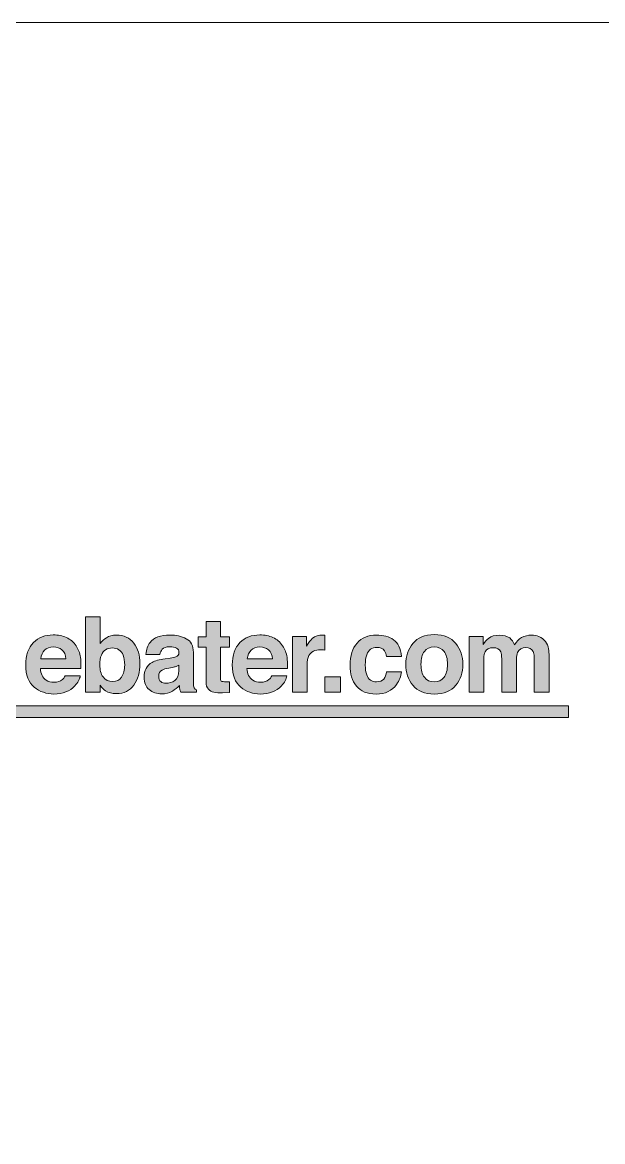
# Model space of a CAD drawing. Header units: inches. Extents: x -88 to 386, y -554 to 83.
# Drawn here: x -0.2 to 38.6, y -330 to -255.2 of the extents above; entities that cross this region are included whole.
import ezdxf

# ---------------------------------------------------------------- set-up
doc = ezdxf.new("R2010")
doc.units = ezdxf.units.IN
doc.header["$MEASUREMENT"] = 0
doc.layers.add('_U+30EC_U+30A4_U+30E4_U+30FC 1', color=7, linetype='Continuous')

# ---------------------------------------------------------------- blocks, each defined once
blk = doc.blocks.new('block 32')
at = {"layer": '_U+30EC_U+30A4_U+30E4_U+30FC 1', "color": 179, "lineweight": 9, "true_color": 0x221814}
blk.add_open_spline([(302.409, -554.338), (302.409, -554.338), (-36.649, -554.338), (-36.649, -554.338), (-64.999, -554.338), (-88.194, -531.143), (-88.194, -502.793), (-88.194, -502.793), (-88.194, -306.721), (-88.194, -306.721), (-88.194, -278.372), (-64.999, -255.177), (-36.649, -255.177), (-36.649, -255.177), (302.409, -255.177), (302.409, -255.177), (330.758, -255.177), (353.953, -278.372), (353.953, -306.721), (353.953, -306.721), (353.953, -502.793), (353.953, -502.793), (353.953, -531.143), (330.758, -554.338), (302.409, -554.338)], degree=3, knots=[0, 0, 0, 0, 1, 1, 1, 2, 2, 2, 3, 3, 3, 4, 4, 4, 5, 5, 5, 6, 6, 6, 7, 7, 7, 8, 8, 8, 8], dxfattribs=at)

msp = doc.modelspace()

# ---------------------------------------------------------------- hatches: boundary and pattern name
at = {"layer": '_U+30EC_U+30A4_U+30E4_U+30FC 1', "true_color": 0x221814}
h = msp.add_hatch(color=179, dxfattribs=at)
h.dxf.hatch_style = 2
edge = h.paths.add_edge_path()
edge.add_spline(control_points=[(7.221, -296.654), (7.499, -297.007), (7.638, -297.463), (7.638, -298.021), (7.638, -298.6), (7.501, -299.08), (7.226, -299.46), (6.951, -299.841), (6.568, -300.031), (6.075, -300.031), (5.766, -300.031), (5.518, -299.97), (5.33, -299.847), (5.218, -299.774), (5.096, -299.646), (4.966, -299.464), (4.966, -299.464), (4.966, -299.932), (4.966, -299.932), (4.966, -299.932), (4.005, -299.932), (4.005, -299.932), (4.005, -299.932), (4.005, -294.901), (4.005, -294.901), (4.005, -294.901), (4.979, -294.901), (4.979, -294.901), (4.979, -294.901), (4.979, -296.692), (4.979, -296.692), (5.103, -296.519), (5.24, -296.386), (5.389, -296.295), (5.565, -296.181), (5.79, -296.125), (6.063, -296.125), (6.556, -296.125), (6.942, -296.301), (7.221, -296.654)], knot_values=[0, 0, 0, 0, 1, 1, 1, 2, 2, 2, 3, 3, 3, 4, 4, 4, 5, 5, 5, 6, 6, 6, 7, 7, 7, 8, 8, 8, 9, 9, 9, 10, 10, 10, 11, 11, 11, 12, 12, 12, 13, 13, 13, 13], degree=3, periodic=1)
edge = h.paths.add_edge_path()
edge.add_spline(control_points=[(6.406, -298.924), (6.546, -298.721), (6.617, -298.454), (6.617, -298.124), (6.617, -297.859), (6.582, -297.641), (6.513, -297.468), (6.382, -297.139), (6.141, -296.975), (5.79, -296.975), (5.433, -296.975), (5.189, -297.136), (5.055, -297.457), (4.986, -297.628), (4.952, -297.849), (4.952, -298.121), (4.952, -298.44), (5.023, -298.704), (5.166, -298.913), (5.308, -299.123), (5.525, -299.228), (5.817, -299.228), (6.07, -299.228), (6.266, -299.127), (6.406, -298.924)], knot_values=[0, 0, 0, 0, 1, 1, 1, 2, 2, 2, 3, 3, 3, 4, 4, 4, 5, 5, 5, 6, 6, 6, 7, 7, 7, 8, 8, 8, 8], degree=3, periodic=1)
h = msp.add_hatch(color=179, dxfattribs=at)
h.dxf.hatch_style = 2
edge = h.paths.add_edge_path()
edge.add_spline(control_points=[(11.532, -296.934), (11.532, -296.934), (11.532, -296.241), (11.532, -296.241), (11.532, -296.241), (12.051, -296.241), (12.051, -296.241), (12.051, -296.241), (12.051, -295.202), (12.051, -295.202), (12.051, -295.202), (13.015, -295.202), (13.015, -295.202), (13.015, -295.202), (13.015, -296.241), (13.015, -296.241), (13.015, -296.241), (13.62, -296.241), (13.62, -296.241), (13.62, -296.241), (13.62, -296.934), (13.62, -296.934), (13.62, -296.934), (13.015, -296.934), (13.015, -296.934), (13.015, -296.934), (13.015, -298.903), (13.015, -298.903), (13.015, -299.056), (13.035, -299.151), (13.073, -299.189), (13.112, -299.226), (13.23, -299.245), (13.429, -299.245), (13.458, -299.245), (13.49, -299.244), (13.523, -299.243), (13.556, -299.242), (13.588, -299.241), (13.62, -299.238), (13.62, -299.238), (13.62, -299.966), (13.62, -299.966), (13.62, -299.966), (13.159, -299.983), (13.159, -299.983), (12.698, -299.999), (12.384, -299.92), (12.215, -299.744), (12.106, -299.632), (12.051, -299.46), (12.051, -299.228), (12.051, -299.228), (12.051, -296.934), (12.051, -296.934), (12.051, -296.934), (11.532, -296.934), (11.532, -296.934)], knot_values=[0, 0, 0, 0, 1, 1, 1, 2, 2, 2, 3, 3, 3, 4, 4, 4, 5, 5, 5, 6, 6, 6, 7, 7, 7, 8, 8, 8, 9, 9, 9, 10, 10, 10, 11, 11, 11, 12, 12, 12, 13, 13, 13, 14, 14, 14, 15, 15, 15, 16, 16, 16, 17, 17, 17, 18, 18, 18, 19, 19, 19, 19], degree=3, periodic=1)
h = msp.add_hatch(color=179, dxfattribs=at)
h.dxf.hatch_style = 2
edge = h.paths.add_edge_path()
edge.add_spline(control_points=[(2.721, -296.282), (2.981, -296.398), (3.196, -296.582), (3.365, -296.833), (3.517, -297.054), (3.617, -297.311), (3.662, -297.603), (3.688, -297.774), (3.699, -298.021), (3.694, -298.343), (3.694, -298.343), (0.98, -298.343), (0.98, -298.343), (0.995, -298.716), (1.125, -298.978), (1.37, -299.129), (1.519, -299.222), (1.698, -299.269), (1.907, -299.269), (2.129, -299.269), (2.309, -299.212), (2.448, -299.098), (2.524, -299.037), (2.59, -298.951), (2.648, -298.842), (2.648, -298.842), (3.643, -298.842), (3.643, -298.842), (3.617, -299.063), (3.496, -299.287), (3.282, -299.515), (2.948, -299.877), (2.481, -300.058), (1.88, -300.058), (1.384, -300.058), (0.947, -299.906), (0.568, -299.6), (0.189, -299.295), (0, -298.797), (0, -298.109), (0, -297.463), (0.171, -296.968), (0.513, -296.624), (0.855, -296.28), (1.299, -296.107), (1.845, -296.107), (2.169, -296.107), (2.461, -296.166), (2.721, -296.282)], knot_values=[0, 0, 0, 0, 1, 1, 1, 2, 2, 2, 3, 3, 3, 4, 4, 4, 5, 5, 5, 6, 6, 6, 7, 7, 7, 8, 8, 8, 9, 9, 9, 10, 10, 10, 11, 11, 11, 12, 12, 12, 13, 13, 13, 14, 14, 14, 15, 15, 15, 16, 16, 16, 16], degree=3, periodic=1)
edge = h.paths.add_edge_path()
edge.add_spline(control_points=[(1.264, -297.124), (1.126, -297.265), (1.04, -297.457), (1.004, -297.7), (1.004, -297.7), (2.683, -297.7), (2.683, -297.7), (2.665, -297.442), (2.578, -297.245), (2.423, -297.112), (2.268, -296.978), (2.075, -296.911), (1.845, -296.911), (1.595, -296.911), (1.401, -296.982), (1.264, -297.124)], knot_values=[0, 0, 0, 0, 1, 1, 1, 2, 2, 2, 3, 3, 3, 4, 4, 4, 5, 5, 5, 5], degree=3, periodic=1)
h = msp.add_hatch(color=179, dxfattribs=at)
h.dxf.hatch_style = 2
edge = h.paths.add_edge_path()
edge.add_spline(control_points=[(9.644, -297.666), (9.825, -297.643), (9.955, -297.615), (10.033, -297.58), (10.173, -297.521), (10.243, -297.429), (10.243, -297.304), (10.243, -297.151), (10.189, -297.045), (10.082, -296.988), (9.975, -296.929), (9.817, -296.9), (9.609, -296.9), (9.376, -296.9), (9.21, -296.957), (9.114, -297.071), (9.044, -297.156), (8.998, -297.269), (8.975, -297.413), (8.975, -297.413), (8.035, -297.413), (8.035, -297.413), (8.056, -297.087), (8.147, -296.819), (8.31, -296.61), (8.568, -296.282), (9.012, -296.118), (9.642, -296.118), (10.051, -296.118), (10.415, -296.199), (10.733, -296.36), (11.051, -296.522), (11.21, -296.827), (11.21, -297.276), (11.21, -297.276), (11.21, -298.985), (11.21, -298.985), (11.21, -299.104), (11.213, -299.247), (11.217, -299.416), (11.224, -299.543), (11.243, -299.63), (11.275, -299.676), (11.307, -299.721), (11.355, -299.759), (11.419, -299.788), (11.419, -299.788), (11.419, -299.932), (11.419, -299.932), (11.419, -299.932), (10.359, -299.932), (10.359, -299.932), (10.33, -299.857), (10.309, -299.786), (10.298, -299.72), (10.286, -299.654), (10.277, -299.579), (10.27, -299.495), (10.135, -299.64), (9.979, -299.765), (9.803, -299.867), (9.592, -299.988), (9.354, -300.048), (9.088, -300.048), (8.749, -300.048), (8.468, -299.952), (8.247, -299.759), (8.026, -299.567), (7.915, -299.294), (7.915, -298.941), (7.915, -298.483), (8.093, -298.151), (8.449, -297.946), (8.644, -297.835), (8.931, -297.755), (9.31, -297.707), (9.31, -297.707), (9.644, -297.666), (9.644, -297.666)], knot_values=[0, 0, 0, 0, 1, 1, 1, 2, 2, 2, 3, 3, 3, 4, 4, 4, 5, 5, 5, 6, 6, 6, 7, 7, 7, 8, 8, 8, 9, 9, 9, 10, 10, 10, 11, 11, 11, 12, 12, 12, 13, 13, 13, 14, 14, 14, 15, 15, 15, 16, 16, 16, 17, 17, 17, 18, 18, 18, 19, 19, 19, 20, 20, 20, 21, 21, 21, 22, 22, 22, 23, 23, 23, 24, 24, 24, 25, 25, 25, 26, 26, 26, 26], degree=3, periodic=1)
edge = h.paths.add_edge_path()
edge.add_spline(control_points=[(10.24, -298.121), (10.177, -298.159), (10.114, -298.191), (10.051, -298.215), (9.987, -298.238), (9.9, -298.261), (9.789, -298.281), (9.789, -298.281), (9.567, -298.322), (9.567, -298.322), (9.359, -298.359), (9.21, -298.403), (9.12, -298.455), (8.966, -298.544), (8.89, -298.682), (8.89, -298.869), (8.89, -299.035), (8.936, -299.156), (9.03, -299.23), (9.124, -299.304), (9.238, -299.341), (9.372, -299.341), (9.585, -299.341), (9.781, -299.279), (9.96, -299.156), (10.14, -299.033), (10.233, -298.809), (10.24, -298.483), (10.24, -298.483), (10.24, -298.121), (10.24, -298.121)], knot_values=[0, 0, 0, 0, 1, 1, 1, 2, 2, 2, 3, 3, 3, 4, 4, 4, 5, 5, 5, 6, 6, 6, 7, 7, 7, 8, 8, 8, 9, 9, 9, 10, 10, 10, 10], degree=3, periodic=1)
h = msp.add_hatch(color=179, dxfattribs=at)
h.dxf.hatch_style = 2
edge = h.paths.add_edge_path()
edge.add_spline(control_points=[(16.526, -296.282), (16.786, -296.398), (17.001, -296.582), (17.17, -296.833), (17.323, -297.054), (17.422, -297.311), (17.467, -297.603), (17.493, -297.774), (17.504, -298.021), (17.499, -298.343), (17.499, -298.343), (14.786, -298.343), (14.786, -298.343), (14.801, -298.716), (14.931, -298.978), (15.175, -299.129), (15.324, -299.222), (15.503, -299.269), (15.712, -299.269), (15.934, -299.269), (16.114, -299.212), (16.253, -299.098), (16.329, -299.037), (16.396, -298.951), (16.454, -298.842), (16.454, -298.842), (17.448, -298.842), (17.448, -298.842), (17.422, -299.063), (17.302, -299.287), (17.087, -299.515), (16.753, -299.877), (16.286, -300.058), (15.685, -300.058), (15.19, -300.058), (14.752, -299.906), (14.373, -299.6), (13.994, -299.295), (13.805, -298.797), (13.805, -298.109), (13.805, -297.463), (13.976, -296.968), (14.318, -296.624), (14.66, -296.28), (15.104, -296.107), (15.65, -296.107), (15.974, -296.107), (16.266, -296.166), (16.526, -296.282)], knot_values=[0, 0, 0, 0, 1, 1, 1, 2, 2, 2, 3, 3, 3, 4, 4, 4, 5, 5, 5, 6, 6, 6, 7, 7, 7, 8, 8, 8, 9, 9, 9, 10, 10, 10, 11, 11, 11, 12, 12, 12, 13, 13, 13, 14, 14, 14, 15, 15, 15, 16, 16, 16, 16], degree=3, periodic=1)
edge = h.paths.add_edge_path()
edge.add_spline(control_points=[(15.069, -297.124), (14.931, -297.265), (14.845, -297.457), (14.809, -297.7), (14.809, -297.7), (16.488, -297.7), (16.488, -297.7), (16.47, -297.442), (16.384, -297.245), (16.228, -297.112), (16.073, -296.978), (15.88, -296.911), (15.65, -296.911), (15.4, -296.911), (15.207, -296.982), (15.069, -297.124)], knot_values=[0, 0, 0, 0, 1, 1, 1, 2, 2, 2, 3, 3, 3, 4, 4, 4, 5, 5, 5, 5], degree=3, periodic=1)
h = msp.add_hatch(color=179, dxfattribs=at)
h.dxf.hatch_style = 2
edge = h.paths.add_edge_path()
edge.add_spline(control_points=[(19.914, -296.119), (19.927, -296.12), (19.955, -296.122), (19.998, -296.125), (19.998, -296.125), (19.998, -297.123), (19.998, -297.123), (19.937, -297.116), (19.882, -297.111), (19.834, -297.109), (19.786, -297.107), (19.747, -297.105), (19.718, -297.105), (19.326, -297.105), (19.063, -297.233), (18.928, -297.488), (18.853, -297.632), (18.815, -297.853), (18.815, -298.151), (18.815, -298.151), (18.815, -299.932), (18.815, -299.932), (18.815, -299.932), (17.835, -299.932), (17.835, -299.932), (17.835, -299.932), (17.835, -296.207), (17.835, -296.207), (17.835, -296.207), (18.764, -296.207), (18.764, -296.207), (18.764, -296.207), (18.764, -296.856), (18.764, -296.856), (18.915, -296.608), (19.046, -296.438), (19.157, -296.347), (19.34, -296.194), (19.576, -296.118), (19.868, -296.118), (19.886, -296.118), (19.902, -296.118), (19.914, -296.119)], knot_values=[0, 0, 0, 0, 1, 1, 1, 2, 2, 2, 3, 3, 3, 4, 4, 4, 5, 5, 5, 6, 6, 6, 7, 7, 7, 8, 8, 8, 9, 9, 9, 10, 10, 10, 11, 11, 11, 12, 12, 12, 13, 13, 13, 14, 14, 14, 14], degree=3, periodic=1)
h = msp.add_hatch(color=179, dxfattribs=at)
h.dxf.hatch_style = 2
edge = h.paths.add_edge_path()
edge.add_spline(control_points=[(24.118, -297.543), (24.1, -297.404), (24.053, -297.279), (23.978, -297.167), (23.868, -297.016), (23.698, -296.941), (23.467, -296.941), (23.138, -296.941), (22.913, -297.104), (22.792, -297.43), (22.728, -297.603), (22.696, -297.832), (22.696, -298.119), (22.696, -298.391), (22.728, -298.611), (22.792, -298.777), (22.909, -299.087), (23.128, -299.242), (23.45, -299.242), (23.678, -299.242), (23.841, -299.18), (23.936, -299.057), (24.032, -298.934), (24.091, -298.774), (24.111, -298.578), (24.111, -298.578), (25.106, -298.578), (25.106, -298.578), (25.083, -298.875), (24.976, -299.155), (24.784, -299.419), (24.479, -299.846), (24.026, -300.058), (23.426, -300.058), (22.826, -300.058), (22.385, -299.881), (22.102, -299.525), (21.819, -299.17), (21.678, -298.709), (21.678, -298.143), (21.678, -297.504), (21.834, -297.006), (22.146, -296.651), (22.459, -296.295), (22.89, -296.118), (23.44, -296.118), (23.907, -296.118), (24.29, -296.222), (24.588, -296.432), (24.885, -296.642), (25.061, -297.012), (25.116, -297.543), (25.116, -297.543), (24.118, -297.543), (24.118, -297.543)], knot_values=[0, 0, 0, 0, 1, 1, 1, 2, 2, 2, 3, 3, 3, 4, 4, 4, 5, 5, 5, 6, 6, 6, 7, 7, 7, 8, 8, 8, 9, 9, 9, 10, 10, 10, 11, 11, 11, 12, 12, 12, 13, 13, 13, 14, 14, 14, 15, 15, 15, 16, 16, 16, 17, 17, 17, 18, 18, 18, 18], degree=3, periodic=1)
h = msp.add_hatch(color=179, dxfattribs=at)
h.dxf.hatch_style = 2
edge = h.paths.add_edge_path()
edge.add_spline(control_points=[(28.743, -299.476), (28.428, -299.865), (27.951, -300.058), (27.311, -300.058), (26.67, -300.058), (26.193, -299.865), (25.878, -299.476), (25.564, -299.088), (25.407, -298.621), (25.407, -298.074), (25.407, -297.537), (25.564, -297.072), (25.878, -296.678), (26.193, -296.284), (26.67, -296.087), (27.311, -296.087), (27.951, -296.087), (28.428, -296.284), (28.743, -296.678), (29.057, -297.072), (29.214, -297.537), (29.214, -298.074), (29.214, -298.621), (29.057, -299.088), (28.743, -299.476)], knot_values=[0, 0, 0, 0, 1, 1, 1, 2, 2, 2, 3, 3, 3, 4, 4, 4, 5, 5, 5, 6, 6, 6, 7, 7, 7, 8, 8, 8, 8], degree=3, periodic=1)
edge = h.paths.add_edge_path()
edge.add_spline(control_points=[(27.963, -298.938), (28.116, -298.735), (28.192, -298.448), (28.192, -298.074), (28.192, -297.701), (28.116, -297.414), (27.963, -297.212), (27.811, -297.011), (27.592, -296.911), (27.307, -296.911), (27.022, -296.911), (26.803, -297.011), (26.649, -297.212), (26.495, -297.414), (26.418, -297.701), (26.418, -298.074), (26.418, -298.448), (26.495, -298.735), (26.649, -298.938), (26.803, -299.14), (27.022, -299.242), (27.307, -299.242), (27.592, -299.242), (27.811, -299.14), (27.963, -298.938)], knot_values=[0, 0, 0, 0, 1, 1, 1, 2, 2, 2, 3, 3, 3, 4, 4, 4, 5, 5, 5, 6, 6, 6, 7, 7, 7, 8, 8, 8, 8], degree=3, periodic=1)
h = msp.add_hatch(color=179, dxfattribs=at)
h.dxf.hatch_style = 2
edge = h.paths.add_edge_path()
edge.add_spline(control_points=[(34.304, -296.22), (34.463, -296.284), (34.608, -296.396), (34.738, -296.555), (34.842, -296.685), (34.913, -296.845), (34.95, -297.034), (34.972, -297.159), (34.984, -297.342), (34.984, -297.584), (34.984, -297.584), (34.977, -299.932), (34.977, -299.932), (34.977, -299.932), (33.979, -299.932), (33.979, -299.932), (33.979, -299.932), (33.979, -297.56), (33.979, -297.56), (33.979, -297.419), (33.956, -297.302), (33.911, -297.211), (33.824, -297.038), (33.664, -296.952), (33.432, -296.952), (33.163, -296.952), (32.977, -297.063), (32.875, -297.287), (32.822, -297.405), (32.796, -297.547), (32.796, -297.714), (32.796, -297.714), (32.796, -299.932), (32.796, -299.932), (32.796, -299.932), (31.815, -299.932), (31.815, -299.932), (31.815, -299.932), (31.815, -297.714), (31.815, -297.714), (31.815, -297.493), (31.792, -297.332), (31.747, -297.232), (31.665, -297.052), (31.504, -296.962), (31.265, -296.962), (30.987, -296.962), (30.8, -297.052), (30.705, -297.232), (30.652, -297.334), (30.626, -297.487), (30.626, -297.69), (30.626, -297.69), (30.626, -299.932), (30.626, -299.932), (30.626, -299.932), (29.638, -299.932), (29.638, -299.932), (29.638, -299.932), (29.638, -296.213), (29.638, -296.213), (29.638, -296.213), (30.585, -296.213), (30.585, -296.213), (30.585, -296.213), (30.585, -296.757), (30.585, -296.757), (30.706, -296.563), (30.82, -296.425), (30.927, -296.343), (31.116, -296.197), (31.361, -296.125), (31.662, -296.125), (31.946, -296.125), (32.176, -296.187), (32.352, -296.312), (32.493, -296.429), (32.6, -296.578), (32.673, -296.76), (32.801, -296.541), (32.959, -296.381), (33.148, -296.278), (33.349, -296.176), (33.572, -296.125), (33.818, -296.125), (33.982, -296.125), (34.144, -296.156), (34.304, -296.22)], knot_values=[0, 0, 0, 0, 1, 1, 1, 2, 2, 2, 3, 3, 3, 4, 4, 4, 5, 5, 5, 6, 6, 6, 7, 7, 7, 8, 8, 8, 9, 9, 9, 10, 10, 10, 11, 11, 11, 12, 12, 12, 13, 13, 13, 14, 14, 14, 15, 15, 15, 16, 16, 16, 17, 17, 17, 18, 18, 18, 19, 19, 19, 20, 20, 20, 21, 21, 21, 22, 22, 22, 23, 23, 23, 24, 24, 24, 25, 25, 25, 26, 26, 26, 27, 27, 27, 28, 28, 28, 29, 29, 29, 29], degree=3, periodic=1)
h = msp.add_hatch(color=179, dxfattribs=at)
h.dxf.hatch_style = 2
h.paths.add_polyline_path([(19.998, -298.91), (21.034, -298.91), (21.034, -299.932), (19.998, -299.932)])
at = {"layer": '_U+30EC_U+30A4_U+30E4_U+30FC 1', "true_color": 0xffffff}
h = msp.add_hatch(color=7, dxfattribs=at)
h.dxf.hatch_style = 2
h.paths.add_polyline_path([(36.289, -301.636), (-40.117, -301.636), (-40.117, -300.845), (36.289, -300.845)])

# ---------------------------------------------------------------- linework, layer by layer
at = {"layer": '_U+30EC_U+30A4_U+30E4_U+30FC 1', "lineweight": 0}
for points in [[(19.998, -298.91), (21.034, -298.91), (21.034, -299.932), (19.998, -299.932), (19.998, -298.91)], [(36.289, -301.636), (-40.117, -301.636), (-40.117, -300.845), (36.289, -300.845), (36.289, -301.636)]]:
    msp.add_lwpolyline(points, dxfattribs=at)
for points, knots in [([(7.221, -296.654), (7.499, -297.007), (7.638, -297.463), (7.638, -298.021), (7.638, -298.6), (7.501, -299.08), (7.226, -299.46), (6.951, -299.841), (6.568, -300.031), (6.075, -300.031), (5.766, -300.031), (5.518, -299.97), (5.33, -299.847), (5.218, -299.774), (5.096, -299.646), (4.966, -299.464), (4.966, -299.464), (4.966, -299.932), (4.966, -299.932), (4.966, -299.932), (4.005, -299.932), (4.005, -299.932), (4.005, -299.932), (4.005, -294.901), (4.005, -294.901), (4.005, -294.901), (4.979, -294.901), (4.979, -294.901), (4.979, -294.901), (4.979, -296.692), (4.979, -296.692), (5.103, -296.519), (5.24, -296.386), (5.389, -296.295), (5.565, -296.181), (5.79, -296.125), (6.063, -296.125), (6.556, -296.125), (6.942, -296.301), (7.221, -296.654)], [0, 0, 0, 0, 1, 1, 1, 2, 2, 2, 3, 3, 3, 4, 4, 4, 5, 5, 5, 6, 6, 6, 7, 7, 7, 8, 8, 8, 9, 9, 9, 10, 10, 10, 11, 11, 11, 12, 12, 12, 13, 13, 13, 13]), ([(11.532, -296.934), (11.532, -296.934), (11.532, -296.241), (11.532, -296.241), (11.532, -296.241), (12.051, -296.241), (12.051, -296.241), (12.051, -296.241), (12.051, -295.202), (12.051, -295.202), (12.051, -295.202), (13.015, -295.202), (13.015, -295.202), (13.015, -295.202), (13.015, -296.241), (13.015, -296.241), (13.015, -296.241), (13.62, -296.241), (13.62, -296.241), (13.62, -296.241), (13.62, -296.934), (13.62, -296.934), (13.62, -296.934), (13.015, -296.934), (13.015, -296.934), (13.015, -296.934), (13.015, -298.903), (13.015, -298.903), (13.015, -299.056), (13.035, -299.151), (13.073, -299.189), (13.112, -299.226), (13.23, -299.245), (13.429, -299.245), (13.458, -299.245), (13.49, -299.244), (13.523, -299.243), (13.556, -299.242), (13.588, -299.241), (13.62, -299.238), (13.62, -299.238), (13.62, -299.966), (13.62, -299.966), (13.62, -299.966), (13.159, -299.983), (13.159, -299.983), (12.698, -299.999), (12.384, -299.92), (12.215, -299.744), (12.106, -299.632), (12.051, -299.46), (12.051, -299.228), (12.051, -299.228), (12.051, -296.934), (12.051, -296.934), (12.051, -296.934), (11.532, -296.934), (11.532, -296.934)], [0, 0, 0, 0, 1, 1, 1, 2, 2, 2, 3, 3, 3, 4, 4, 4, 5, 5, 5, 6, 6, 6, 7, 7, 7, 8, 8, 8, 9, 9, 9, 10, 10, 10, 11, 11, 11, 12, 12, 12, 13, 13, 13, 14, 14, 14, 15, 15, 15, 16, 16, 16, 17, 17, 17, 18, 18, 18, 19, 19, 19, 19]), ([(2.721, -296.282), (2.981, -296.398), (3.196, -296.582), (3.365, -296.833), (3.517, -297.054), (3.617, -297.311), (3.662, -297.603), (3.688, -297.774), (3.699, -298.021), (3.694, -298.343), (3.694, -298.343), (0.98, -298.343), (0.98, -298.343), (0.995, -298.716), (1.125, -298.978), (1.37, -299.129), (1.519, -299.222), (1.698, -299.269), (1.907, -299.269), (2.129, -299.269), (2.309, -299.212), (2.448, -299.098), (2.524, -299.037), (2.59, -298.951), (2.648, -298.842), (2.648, -298.842), (3.643, -298.842), (3.643, -298.842), (3.617, -299.063), (3.496, -299.287), (3.282, -299.515), (2.948, -299.877), (2.481, -300.058), (1.88, -300.058), (1.384, -300.058), (0.947, -299.906), (0.568, -299.6), (0.189, -299.295), (0, -298.797), (0, -298.109), (0, -297.463), (0.171, -296.968), (0.513, -296.624), (0.855, -296.28), (1.299, -296.107), (1.845, -296.107), (2.169, -296.107), (2.461, -296.166), (2.721, -296.282)], [0, 0, 0, 0, 1, 1, 1, 2, 2, 2, 3, 3, 3, 4, 4, 4, 5, 5, 5, 6, 6, 6, 7, 7, 7, 8, 8, 8, 9, 9, 9, 10, 10, 10, 11, 11, 11, 12, 12, 12, 13, 13, 13, 14, 14, 14, 15, 15, 15, 16, 16, 16, 16]), ([(9.644, -297.666), (9.825, -297.643), (9.955, -297.615), (10.033, -297.58), (10.173, -297.521), (10.243, -297.429), (10.243, -297.304), (10.243, -297.151), (10.189, -297.045), (10.082, -296.988), (9.975, -296.929), (9.817, -296.9), (9.609, -296.9), (9.376, -296.9), (9.21, -296.957), (9.114, -297.071), (9.044, -297.156), (8.998, -297.269), (8.975, -297.413), (8.975, -297.413), (8.035, -297.413), (8.035, -297.413), (8.056, -297.087), (8.147, -296.819), (8.31, -296.61), (8.568, -296.282), (9.012, -296.118), (9.642, -296.118), (10.051, -296.118), (10.415, -296.199), (10.733, -296.36), (11.051, -296.522), (11.21, -296.827), (11.21, -297.276), (11.21, -297.276), (11.21, -298.985), (11.21, -298.985), (11.21, -299.104), (11.213, -299.247), (11.217, -299.416), (11.224, -299.543), (11.243, -299.63), (11.275, -299.676), (11.307, -299.721), (11.355, -299.759), (11.419, -299.788), (11.419, -299.788), (11.419, -299.932), (11.419, -299.932), (11.419, -299.932), (10.359, -299.932), (10.359, -299.932), (10.33, -299.857), (10.309, -299.786), (10.298, -299.72), (10.286, -299.654), (10.277, -299.579), (10.27, -299.495), (10.135, -299.64), (9.979, -299.765), (9.803, -299.867), (9.592, -299.988), (9.354, -300.048), (9.088, -300.048), (8.749, -300.048), (8.468, -299.952), (8.247, -299.759), (8.026, -299.567), (7.915, -299.294), (7.915, -298.941), (7.915, -298.483), (8.093, -298.151), (8.449, -297.946), (8.644, -297.835), (8.931, -297.755), (9.31, -297.707), (9.31, -297.707), (9.644, -297.666), (9.644, -297.666)], [0, 0, 0, 0, 1, 1, 1, 2, 2, 2, 3, 3, 3, 4, 4, 4, 5, 5, 5, 6, 6, 6, 7, 7, 7, 8, 8, 8, 9, 9, 9, 10, 10, 10, 11, 11, 11, 12, 12, 12, 13, 13, 13, 14, 14, 14, 15, 15, 15, 16, 16, 16, 17, 17, 17, 18, 18, 18, 19, 19, 19, 20, 20, 20, 21, 21, 21, 22, 22, 22, 23, 23, 23, 24, 24, 24, 25, 25, 25, 26, 26, 26, 26]), ([(16.526, -296.282), (16.786, -296.398), (17.001, -296.582), (17.17, -296.833), (17.323, -297.054), (17.422, -297.311), (17.467, -297.603), (17.493, -297.774), (17.504, -298.021), (17.499, -298.343), (17.499, -298.343), (14.786, -298.343), (14.786, -298.343), (14.801, -298.716), (14.931, -298.978), (15.175, -299.129), (15.324, -299.222), (15.503, -299.269), (15.712, -299.269), (15.934, -299.269), (16.114, -299.212), (16.253, -299.098), (16.329, -299.037), (16.396, -298.951), (16.454, -298.842), (16.454, -298.842), (17.448, -298.842), (17.448, -298.842), (17.422, -299.063), (17.302, -299.287), (17.087, -299.515), (16.753, -299.877), (16.286, -300.058), (15.685, -300.058), (15.19, -300.058), (14.752, -299.906), (14.373, -299.6), (13.994, -299.295), (13.805, -298.797), (13.805, -298.109), (13.805, -297.463), (13.976, -296.968), (14.318, -296.624), (14.66, -296.28), (15.104, -296.107), (15.65, -296.107), (15.974, -296.107), (16.266, -296.166), (16.526, -296.282)], [0, 0, 0, 0, 1, 1, 1, 2, 2, 2, 3, 3, 3, 4, 4, 4, 5, 5, 5, 6, 6, 6, 7, 7, 7, 8, 8, 8, 9, 9, 9, 10, 10, 10, 11, 11, 11, 12, 12, 12, 13, 13, 13, 14, 14, 14, 15, 15, 15, 16, 16, 16, 16]), ([(19.914, -296.119), (19.927, -296.12), (19.955, -296.122), (19.998, -296.125), (19.998, -296.125), (19.998, -297.123), (19.998, -297.123), (19.937, -297.116), (19.882, -297.111), (19.834, -297.109), (19.786, -297.107), (19.747, -297.105), (19.718, -297.105), (19.326, -297.105), (19.063, -297.233), (18.928, -297.488), (18.853, -297.632), (18.815, -297.853), (18.815, -298.151), (18.815, -298.151), (18.815, -299.932), (18.815, -299.932), (18.815, -299.932), (17.835, -299.932), (17.835, -299.932), (17.835, -299.932), (17.835, -296.207), (17.835, -296.207), (17.835, -296.207), (18.764, -296.207), (18.764, -296.207), (18.764, -296.207), (18.764, -296.856), (18.764, -296.856), (18.915, -296.608), (19.046, -296.438), (19.157, -296.347), (19.34, -296.194), (19.576, -296.118), (19.868, -296.118), (19.886, -296.118), (19.902, -296.118), (19.914, -296.119)], [0, 0, 0, 0, 1, 1, 1, 2, 2, 2, 3, 3, 3, 4, 4, 4, 5, 5, 5, 6, 6, 6, 7, 7, 7, 8, 8, 8, 9, 9, 9, 10, 10, 10, 11, 11, 11, 12, 12, 12, 13, 13, 13, 14, 14, 14, 14]), ([(24.118, -297.543), (24.1, -297.404), (24.053, -297.279), (23.978, -297.167), (23.868, -297.016), (23.698, -296.941), (23.467, -296.941), (23.138, -296.941), (22.913, -297.104), (22.792, -297.43), (22.728, -297.603), (22.696, -297.832), (22.696, -298.119), (22.696, -298.391), (22.728, -298.611), (22.792, -298.777), (22.909, -299.087), (23.128, -299.242), (23.45, -299.242), (23.678, -299.242), (23.841, -299.18), (23.936, -299.057), (24.032, -298.934), (24.091, -298.774), (24.111, -298.578), (24.111, -298.578), (25.106, -298.578), (25.106, -298.578), (25.083, -298.875), (24.976, -299.155), (24.784, -299.419), (24.479, -299.846), (24.026, -300.058), (23.426, -300.058), (22.826, -300.058), (22.385, -299.881), (22.102, -299.525), (21.819, -299.17), (21.678, -298.709), (21.678, -298.143), (21.678, -297.504), (21.834, -297.006), (22.146, -296.651), (22.459, -296.295), (22.89, -296.118), (23.44, -296.118), (23.907, -296.118), (24.29, -296.222), (24.588, -296.432), (24.885, -296.642), (25.061, -297.012), (25.116, -297.543), (25.116, -297.543), (24.118, -297.543), (24.118, -297.543)], [0, 0, 0, 0, 1, 1, 1, 2, 2, 2, 3, 3, 3, 4, 4, 4, 5, 5, 5, 6, 6, 6, 7, 7, 7, 8, 8, 8, 9, 9, 9, 10, 10, 10, 11, 11, 11, 12, 12, 12, 13, 13, 13, 14, 14, 14, 15, 15, 15, 16, 16, 16, 17, 17, 17, 18, 18, 18, 18]), ([(28.743, -299.476), (28.428, -299.865), (27.951, -300.058), (27.311, -300.058), (26.67, -300.058), (26.193, -299.865), (25.878, -299.476), (25.564, -299.088), (25.407, -298.621), (25.407, -298.074), (25.407, -297.537), (25.564, -297.072), (25.878, -296.678), (26.193, -296.284), (26.67, -296.087), (27.311, -296.087), (27.951, -296.087), (28.428, -296.284), (28.743, -296.678), (29.057, -297.072), (29.214, -297.537), (29.214, -298.074), (29.214, -298.621), (29.057, -299.088), (28.743, -299.476)], [0, 0, 0, 0, 1, 1, 1, 2, 2, 2, 3, 3, 3, 4, 4, 4, 5, 5, 5, 6, 6, 6, 7, 7, 7, 8, 8, 8, 8]), ([(34.304, -296.22), (34.463, -296.284), (34.608, -296.396), (34.738, -296.555), (34.842, -296.685), (34.913, -296.845), (34.95, -297.034), (34.972, -297.159), (34.984, -297.342), (34.984, -297.584), (34.984, -297.584), (34.977, -299.932), (34.977, -299.932), (34.977, -299.932), (33.979, -299.932), (33.979, -299.932), (33.979, -299.932), (33.979, -297.56), (33.979, -297.56), (33.979, -297.419), (33.956, -297.302), (33.911, -297.211), (33.824, -297.038), (33.664, -296.952), (33.432, -296.952), (33.163, -296.952), (32.977, -297.063), (32.875, -297.287), (32.822, -297.405), (32.796, -297.547), (32.796, -297.714), (32.796, -297.714), (32.796, -299.932), (32.796, -299.932), (32.796, -299.932), (31.815, -299.932), (31.815, -299.932), (31.815, -299.932), (31.815, -297.714), (31.815, -297.714), (31.815, -297.493), (31.792, -297.332), (31.747, -297.232), (31.665, -297.052), (31.504, -296.962), (31.265, -296.962), (30.987, -296.962), (30.8, -297.052), (30.705, -297.232), (30.652, -297.334), (30.626, -297.487), (30.626, -297.69), (30.626, -297.69), (30.626, -299.932), (30.626, -299.932), (30.626, -299.932), (29.638, -299.932), (29.638, -299.932), (29.638, -299.932), (29.638, -296.213), (29.638, -296.213), (29.638, -296.213), (30.585, -296.213), (30.585, -296.213), (30.585, -296.213), (30.585, -296.757), (30.585, -296.757), (30.706, -296.563), (30.82, -296.425), (30.927, -296.343), (31.116, -296.197), (31.361, -296.125), (31.662, -296.125), (31.946, -296.125), (32.176, -296.187), (32.352, -296.312), (32.493, -296.429), (32.6, -296.578), (32.673, -296.76), (32.801, -296.541), (32.959, -296.381), (33.148, -296.278), (33.349, -296.176), (33.572, -296.125), (33.818, -296.125), (33.982, -296.125), (34.144, -296.156), (34.304, -296.22)], [0, 0, 0, 0, 1, 1, 1, 2, 2, 2, 3, 3, 3, 4, 4, 4, 5, 5, 5, 6, 6, 6, 7, 7, 7, 8, 8, 8, 9, 9, 9, 10, 10, 10, 11, 11, 11, 12, 12, 12, 13, 13, 13, 14, 14, 14, 15, 15, 15, 16, 16, 16, 17, 17, 17, 18, 18, 18, 19, 19, 19, 20, 20, 20, 21, 21, 21, 22, 22, 22, 23, 23, 23, 24, 24, 24, 25, 25, 25, 26, 26, 26, 27, 27, 27, 28, 28, 28, 29, 29, 29, 29]), ([(1.264, -297.124), (1.126, -297.265), (1.04, -297.457), (1.004, -297.7), (1.004, -297.7), (2.683, -297.7), (2.683, -297.7), (2.665, -297.442), (2.578, -297.245), (2.423, -297.112), (2.268, -296.978), (2.075, -296.911), (1.845, -296.911), (1.595, -296.911), (1.401, -296.982), (1.264, -297.124)], [0, 0, 0, 0, 1, 1, 1, 2, 2, 2, 3, 3, 3, 4, 4, 4, 5, 5, 5, 5]), ([(15.069, -297.124), (14.931, -297.265), (14.845, -297.457), (14.809, -297.7), (14.809, -297.7), (16.488, -297.7), (16.488, -297.7), (16.47, -297.442), (16.384, -297.245), (16.228, -297.112), (16.073, -296.978), (15.88, -296.911), (15.65, -296.911), (15.4, -296.911), (15.207, -296.982), (15.069, -297.124)], [0, 0, 0, 0, 1, 1, 1, 2, 2, 2, 3, 3, 3, 4, 4, 4, 5, 5, 5, 5]), ([(27.963, -298.938), (28.116, -298.735), (28.192, -298.448), (28.192, -298.074), (28.192, -297.701), (28.116, -297.414), (27.963, -297.212), (27.811, -297.011), (27.592, -296.911), (27.307, -296.911), (27.022, -296.911), (26.803, -297.011), (26.649, -297.212), (26.495, -297.414), (26.418, -297.701), (26.418, -298.074), (26.418, -298.448), (26.495, -298.735), (26.649, -298.938), (26.803, -299.14), (27.022, -299.242), (27.307, -299.242), (27.592, -299.242), (27.811, -299.14), (27.963, -298.938)], [0, 0, 0, 0, 1, 1, 1, 2, 2, 2, 3, 3, 3, 4, 4, 4, 5, 5, 5, 6, 6, 6, 7, 7, 7, 8, 8, 8, 8]), ([(6.406, -298.924), (6.546, -298.721), (6.617, -298.454), (6.617, -298.124), (6.617, -297.859), (6.582, -297.641), (6.513, -297.468), (6.382, -297.139), (6.141, -296.975), (5.79, -296.975), (5.433, -296.975), (5.189, -297.136), (5.055, -297.457), (4.986, -297.628), (4.952, -297.849), (4.952, -298.121), (4.952, -298.44), (5.023, -298.704), (5.166, -298.913), (5.308, -299.123), (5.525, -299.228), (5.817, -299.228), (6.07, -299.228), (6.266, -299.127), (6.406, -298.924)], [0, 0, 0, 0, 1, 1, 1, 2, 2, 2, 3, 3, 3, 4, 4, 4, 5, 5, 5, 6, 6, 6, 7, 7, 7, 8, 8, 8, 8]), ([(10.24, -298.121), (10.177, -298.159), (10.114, -298.191), (10.051, -298.215), (9.987, -298.238), (9.9, -298.261), (9.789, -298.281), (9.789, -298.281), (9.567, -298.322), (9.567, -298.322), (9.359, -298.359), (9.21, -298.403), (9.12, -298.455), (8.966, -298.544), (8.89, -298.682), (8.89, -298.869), (8.89, -299.035), (8.936, -299.156), (9.03, -299.23), (9.124, -299.304), (9.238, -299.341), (9.372, -299.341), (9.585, -299.341), (9.781, -299.279), (9.96, -299.156), (10.14, -299.033), (10.233, -298.809), (10.24, -298.483), (10.24, -298.483), (10.24, -298.121), (10.24, -298.121)], [0, 0, 0, 0, 1, 1, 1, 2, 2, 2, 3, 3, 3, 4, 4, 4, 5, 5, 5, 6, 6, 6, 7, 7, 7, 8, 8, 8, 9, 9, 9, 10, 10, 10, 10])]:
    msp.add_open_spline(points, degree=3, knots=knots, dxfattribs=at)

# ---------------------------------------------------------------- block references
at = {"layer": '_U+30EC_U+30A4_U+30E4_U+30FC 1'}
msp.add_blockref('block 32', (0, 0), dxfattribs=at)

doc.saveas('drawing.dxf')
